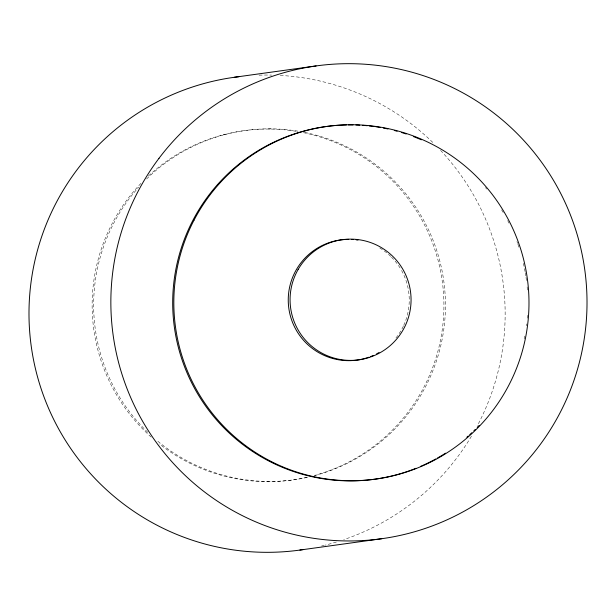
<?xml version="1.0" encoding="UTF-8"?>
<svg xmlns="http://www.w3.org/2000/svg" width="616" height="616" viewBox="0 0 616 616"><rect width="100%" height="100%" fill="white"/><g stroke="black" fill="none" stroke-linecap="round" stroke-linejoin="round"><path stroke-width="0.46" stroke-dasharray="3.08 2.31" d="M223.523 134.742L225.032 134.534M269.084 129.044L270.593 128.829M266.982 481.666L268.499 481.45M259.059 75.167A238.654 238.069 82.1 0 1 271.594 75.083M280.249 75.414A238.654 238.069 82.1 0 1 433.841 143.474M440.579 150.389A238.654 238.069 82.1 0 1 477.138 426.126M471.448 436.213A238.654 238.069 82.1 0 1 343.72 539.67M336.39 542.026A238.654 238.069 82.1 0 1 325.24 545.129M324.301 545.36A238.654 238.069 82.1 0 1 321.498 546.038M485.485 187.587A178.009 177.577 82.1 0 1 486.717 189.05M501.624 209.879A178.009 177.577 82.1 0 1 503.565 213.128M507.7 220.628A178.009 177.577 82.1 0 1 509.001 223.177M516.947 241.572A178.009 177.577 82.1 0 1 517.594 243.359M517.902 244.252A178.009 177.577 82.1 0 1 519.111 247.832M523.392 263.348A178.009 177.577 82.1 0 1 525.102 271.779M525.271 272.719A178.009 177.577 82.1 0 1 525.879 276.499M526.018 277.446A178.009 177.577 82.1 0 1 526.642 282.174M527.134 286.91A178.009 177.577 82.1 0 1 527.435 290.69M527.435 315.338A178.009 177.577 82.1 0 1 527.211 318.202M526.634 323.908A178.009 177.577 82.1 0 1 526.395 325.802M524.755 336.136A178.009 177.577 82.1 0 1 524.208 338.916M379.756 247.971A60.645 60.499 82.1 0 1 390.837 256.495M391.491 257.142A60.645 60.499 82.1 0 1 401.116 269.7M401.57 270.501A60.645 60.499 82.1 0 1 403.719 325.379M403.318 326.226A60.645 60.499 82.1 0 1 395.303 338.769M307.577 477.315A176.322 175.891 82.1 0 1 156.379 440.047M147.817 432.332A176.322 175.891 82.1 0 1 138.662 187.256M146.585 178.979A176.322 175.891 82.1 0 1 298.313 131.223M304.943 132.455A176.322 175.891 82.1 0 1 445.383 300.57A176.322 175.891 82.1 0 1 314.06 475.745M306.991 477.315A176.322 175.891 82.1 0 1 159.359 443.92M151.228 437.106A176.322 175.891 82.1 0 1 141.056 183.252M148.525 175.899A176.322 175.891 82.1 0 1 297.751 131.593M303.426 132.663A176.322 175.891 82.1 0 1 443.843 299.823A176.322 175.891 82.1 0 1 314.376 475.467"/><path stroke-width="0.92" d="M234.265 77.293L316.131 65.935M299.869 550.065L381.735 538.707M303.626 549.518A238.654 238.069 82.1 0 1 31.193 345.93A238.654 238.069 82.1 0 1 238.977 76.684M416 468.299A178.009 177.577 82.1 0 1 176.245 338.207A178.009 177.577 82.1 0 1 346.438 124.933M348.325 124.909A178.009 177.577 82.1 0 1 353.06 124.917M355.909 124.986A178.009 177.577 82.1 0 1 359.721 125.156M362.57 125.333A178.009 177.577 82.1 0 1 367.329 125.733M369.223 125.926A178.009 177.577 82.1 0 1 373.958 126.503M375.845 126.765A178.009 177.577 82.1 0 1 380.534 127.52M383.321 128.028A178.009 177.577 82.1 0 1 387.941 128.967M394.356 130.492A178.009 177.577 82.1 0 1 397.097 131.223M401.663 132.548A178.009 177.577 82.1 0 1 406.198 133.988M413.39 136.559A178.009 177.577 82.1 0 1 421.329 139.809M479.179 425.41A178.009 177.577 82.1 0 1 477.215 427.458M475.213 429.468A178.009 177.577 82.1 0 1 473.858 430.8M471.794 432.771A178.009 177.577 82.1 0 1 469.7 434.711M468.283 435.989A178.009 177.577 82.1 0 1 466.851 437.252M445.568 453.16A178.009 177.577 82.1 0 1 437.476 458.019M435.812 458.943A178.009 177.577 82.1 0 1 420.405 466.474M368.876 357.218A60.645 60.499 82.1 0 1 289.12 310.233A60.645 60.499 82.1 0 1 348.702 239.378M351.482 239.439A60.645 60.499 82.1 0 1 353.338 239.555M356.133 239.84A60.645 60.499 82.1 0 1 357.988 240.101M379.025 352.537A60.645 60.499 82.1 0 1 376.592 353.869M373.227 355.494A60.645 60.499 82.1 0 1 370.624 356.572M158.997 158.304A238.654 238.069 82.1 0 0 319.581 539.123A238.654 238.069 82.1 0 0 568.221 209.532A238.654 238.069 82.1 0 0 158.997 158.304M193.955 220.312A178.009 177.577 82.1 0 0 358.997 480.58A178.009 177.577 82.1 0 0 501.255 207.322A178.009 177.577 82.1 0 0 193.955 220.312M298.152 269.446A60.645 60.499 82.1 0 0 350.604 360.406A60.645 60.499 82.1 0 0 402.941 269.446A60.645 60.499 82.1 0 0 298.152 269.446"/></g></svg>
